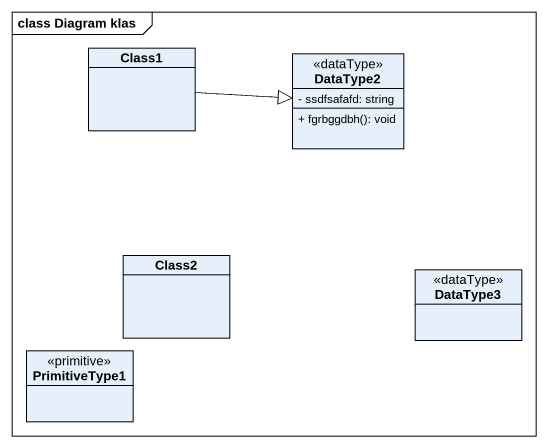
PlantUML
@startuml
mainframe class Diagram klas
hide circle
hide empty members
skinparam classAttributeIconSize 0
class Class1
class DataType2 <<dataType>> {
  - ssdfsafafd: string
  + fgrbggdbh(): void
}
class Class2
class DataType3 <<dataType>>
class PrimitiveType1 <<primitive>>
Class1 -right- DataType2
Class1 .right.|> DataType2
@enduml
